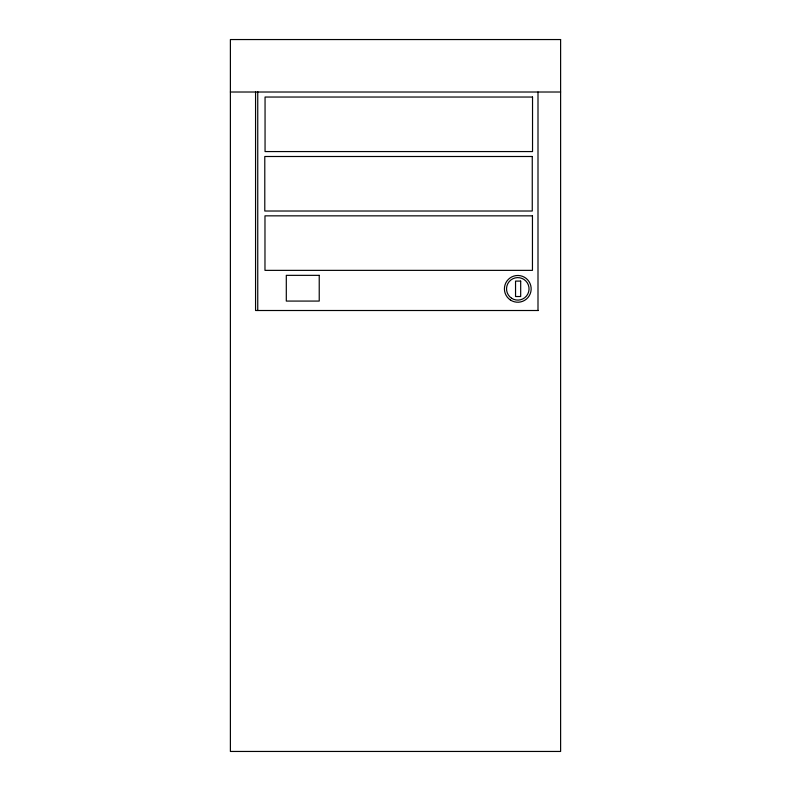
<?xml version="1.0" encoding="UTF-8"?>
<svg xmlns="http://www.w3.org/2000/svg" width="791" height="791" viewBox="0 0 791 791"><rect width="100%" height="100%" fill="white"/><g stroke="black" fill="none" stroke-linecap="round" stroke-linejoin="round"><path stroke-width="1.19" d="M230.389 92.013L560.611 92.013M538.394 310.507L255.562 310.507L255.562 92.013M537.999 92.013L537.999 310.507M257.747 91.588L257.747 310.507M560.611 39.55L230.389 39.55L230.389 751.45L560.611 751.45L560.611 39.55M532.531 97.036L265.054 97.036L265.054 151.565L532.531 151.565L532.531 97.036M532.264 156.499L264.787 156.499L264.787 211.019L532.264 211.019L532.264 156.499M532.452 215.844L264.975 215.844L264.975 270.364L532.452 270.364L532.452 215.844M319.228 275.347L286.302 275.347L286.302 301.074L319.228 301.074L319.228 275.347M520.686 281.092L515.544 281.092L515.544 296.526L520.686 296.526L520.686 281.092M510.363 299.977A13.378 13.378 0 0 0 531.137 289.733A13.378 13.378 0 0 0 511.876 276.86A13.378 13.378 0 0 0 510.363 299.977M511.54 298.217A11.252 11.252 0 0 0 529.021 289.595A11.252 11.252 0 0 0 512.815 278.768A11.252 11.252 0 0 0 511.54 298.217"/></g></svg>
